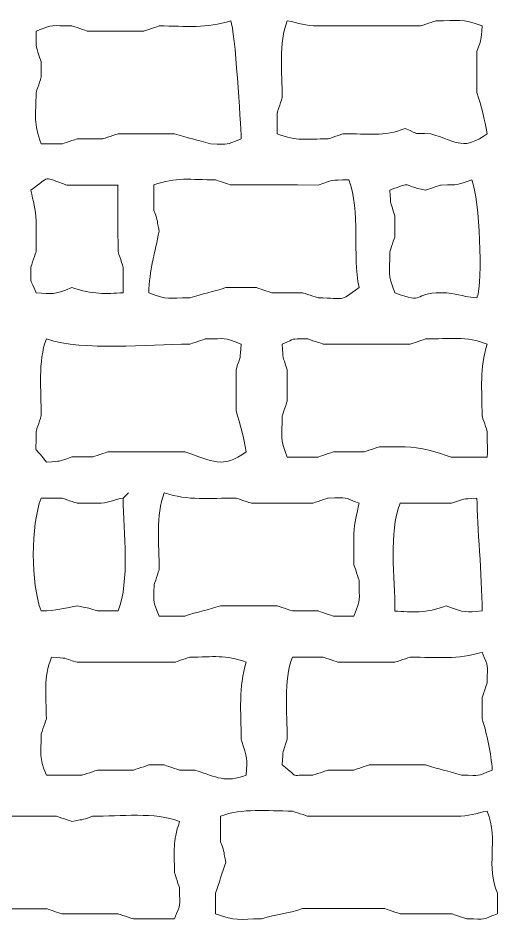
# Model space of a CAD drawing. Header units: millimetres. Extents: x -198 to 206, y -82 to 144.
# Drawn here: x 168.15 to 182.54, y -74.51 to -47.48 of the extents above; entities that cross this region are included whole.
import ezdxf

# ---------------------------------------------------------------- set-up
doc = ezdxf.new("R2010")
doc.units = ezdxf.units.MM
doc.header["$MEASUREMENT"] = 0
doc.layers.add('Ebene 1', color=7, linetype='Continuous')

msp = doc.modelspace()

# ---------------------------------------------------------------- linework, layer by layer
at = {"layer": 'Ebene 1', "color": 1, "lineweight": 18}
for points, knots in [([(174.5182, -47.5658), (173.7899, -47.8021), (173.1836, -47.7193), (172.3703, -47.7193), (172.3703, -47.7193), (172.3612, -47.7234), (171.9356, -47.8635), (171.9095, -47.8732), (171.9095, -47.8732), (171.9095, -47.8732), (170.2214, -47.8728), (170.2214, -47.8728), (170.2214, -47.8728), (170.2122, -47.8691), (169.7876, -47.7285), (169.7615, -47.7193), (169.7615, -47.7193), (169.1135, -47.7193), (169.2501, -47.6538), (168.6869, -47.8728), (168.6869, -47.8728), (168.6997, -48.4764), (168.6649, -48.2518), (168.8403, -48.7935), (168.8403, -48.7935), (168.8403, -48.7935), (168.8403, -49.2539), (168.8403, -49.2539), (168.8403, -49.2539), (168.8377, -49.2626), (168.6966, -49.6882), (168.6869, -49.7143), (168.6869, -49.7143), (168.6869, -50.41), (168.6019, -50.632), (168.8403, -51.2484), (168.8403, -51.2484), (168.8403, -51.2484), (169.4551, -51.2488), (169.4551, -51.2488), (169.4551, -51.2488), (169.4638, -51.2453), (169.8894, -51.1045), (169.9145, -51.0954), (169.9145, -51.0954), (169.9145, -51.0954), (170.6818, -51.0954), (170.6818, -51.0954), (170.6818, -51.0954), (170.6909, -51.0918), (171.1167, -50.9511), (171.1422, -50.9424), (171.1422, -50.9424), (171.1422, -50.9424), (172.2163, -50.9424), (172.2163, -50.9424), (172.2163, -50.9424), (172.2163, -50.9424), (172.3703, -50.9424), (172.3703, -50.9424), (172.3703, -50.9424), (172.3703, -50.9424), (172.8307, -50.9424), (172.8307, -50.9424), (172.8307, -50.9424), (173.2123, -51.0657), (173.5234, -51.1251), (173.9049, -51.2488), (173.9049, -51.2488), (174.5352, -51.2488), (174.3003, -51.299), (174.8262, -51.0954), (174.8262, -51.0954), (174.8149, -50.6135), (174.642, -47.8845), (174.5182, -47.5658)], [0, 0, 0, 0, 0.05, 0.05, 0.05, 0.05, 0.1, 0.1, 0.1, 0.1, 0.15, 0.15, 0.15, 0.15, 0.2, 0.2, 0.2, 0.2, 0.25, 0.25, 0.25, 0.25, 0.3, 0.3, 0.3, 0.3, 0.35, 0.35, 0.35, 0.35, 0.4, 0.4, 0.4, 0.4, 0.45, 0.45, 0.45, 0.45, 0.5, 0.5, 0.5, 0.5, 0.55, 0.55, 0.55, 0.55, 0.6, 0.6, 0.6, 0.6, 0.65, 0.65, 0.65, 0.65, 0.7, 0.7, 0.7, 0.7, 0.75, 0.75, 0.75, 0.75, 0.8, 0.8, 0.8, 0.8, 0.85, 0.85, 0.85, 0.85, 0.9, 0.9, 0.9, 0.9, 1, 1, 1, 1]), ([(181.8845, -49.7134), (181.8845, -49.7134), (181.8845, -49.2534), (181.8845, -49.2534), (181.8845, -49.2534), (181.8845, -49.2534), (181.8845, -48.946), (181.8845, -48.946), (181.8845, -48.946), (181.8845, -48.946), (181.8845, -48.4862), (181.8845, -48.4862), (181.8845, -48.4862), (182.0343, -48.0356), (182.0017, -48.2038), (182.0385, -47.7189), (182.0385, -47.7189), (181.4338, -47.4842), (181.3371, -47.5655), (180.6568, -47.5655), (180.6568, -47.5655), (180.6477, -47.569), (180.2219, -47.7092), (180.197, -47.7189), (180.197, -47.7189), (180.197, -47.7189), (178.8153, -47.7189), (178.8153, -47.7189), (178.8153, -47.7189), (178.8153, -47.7189), (177.1278, -47.7189), (177.1278, -47.7189), (177.1278, -47.7189), (176.7589, -47.7189), (176.5462, -47.6294), (176.2065, -47.5655), (176.2065, -47.5655), (175.9497, -48.2274), (176.0541, -49.1051), (176.0541, -49.8668), (176.0541, -49.8668), (176.05, -49.8755), (175.9088, -50.3016), (175.9001, -50.3272), (175.9001, -50.3272), (175.9001, -50.3272), (175.9001, -50.9411), (175.9001, -50.9411), (175.9001, -50.9411), (176.5165, -51.1809), (176.739, -51.0945), (177.4347, -51.0945), (177.4347, -51.0945), (177.4434, -51.0909), (177.869, -50.9508), (177.8951, -50.9411), (177.8951, -50.9411), (178.6204, -50.9411), (179.1012, -51.0342), (179.7366, -50.7881), (179.7366, -50.7881), (180.2261, -50.982), (179.8834, -50.9278), (180.5038, -50.9411), (180.5038, -50.9411), (181.3479, -51.2151), (181.4998, -51.4341), (182.1923, -50.9411), (182.1923, -50.9411), (182.109, -50.5032), (182.0195, -50.1282), (181.8845, -49.7134)], [0, 0, 0, 0, 0.0526316, 0.0526316, 0.0526316, 0.0526316, 0.1052632, 0.1052632, 0.1052632, 0.1052632, 0.1578947, 0.1578947, 0.1578947, 0.1578947, 0.2105263, 0.2105263, 0.2105263, 0.2105263, 0.2631579, 0.2631579, 0.2631579, 0.2631579, 0.3157895, 0.3157895, 0.3157895, 0.3157895, 0.3684211, 0.3684211, 0.3684211, 0.3684211, 0.4210526, 0.4210526, 0.4210526, 0.4210526, 0.4736842, 0.4736842, 0.4736842, 0.4736842, 0.5263158, 0.5263158, 0.5263158, 0.5263158, 0.5789474, 0.5789474, 0.5789474, 0.5789474, 0.6315789, 0.6315789, 0.6315789, 0.6315789, 0.6842105, 0.6842105, 0.6842105, 0.6842105, 0.7368421, 0.7368421, 0.7368421, 0.7368421, 0.7894737, 0.7894737, 0.7894737, 0.7894737, 0.8421053, 0.8421053, 0.8421053, 0.8421053, 0.8947368, 0.8947368, 0.8947368, 0.8947368, 1, 1, 1, 1]), ([(171.1423, -52.4758), (171.1423, -52.4758), (169.6078, -52.4758), (169.6078, -52.4758), (169.6078, -52.4758), (168.8436, -52.2283), (169.1561, -52.1858), (168.5336, -52.6293), (168.5336, -52.6293), (168.5976, -52.9695), (168.6865, -53.1818), (168.6865, -53.5501), (168.6865, -53.5501), (168.6865, -53.5501), (168.6865, -53.7029), (168.6865, -53.7029), (168.6865, -53.7029), (168.6865, -53.7029), (168.6865, -54.4703), (168.6865, -54.4703), (168.6865, -54.4703), (168.6824, -54.4795), (168.5428, -54.9055), (168.5336, -54.9312), (168.5336, -54.9312), (168.5336, -55.548), (168.507, -55.2345), (168.6865, -55.6984), (168.6865, -55.6984), (169.1863, -55.7302), (169.1893, -55.7666), (169.7608, -55.545), (169.7608, -55.545), (170.3899, -55.7486), (170.7705, -55.7318), (171.2953, -55.6984), (171.2953, -55.6984), (171.2953, -55.6984), (171.2953, -54.9312), (171.2953, -54.9312), (171.2953, -54.9312), (171.2912, -54.9219), (171.1516, -54.4964), (171.1423, -54.4703), (171.1423, -54.4703), (171.1423, -54.1183), (171.1172, -52.5219), (171.1423, -52.4758)], [0, 0, 0, 0, 0.0769231, 0.0769231, 0.0769231, 0.0769231, 0.1538462, 0.1538462, 0.1538462, 0.1538462, 0.2307692, 0.2307692, 0.2307692, 0.2307692, 0.3076923, 0.3076923, 0.3076923, 0.3076923, 0.3846154, 0.3846154, 0.3846154, 0.3846154, 0.4615385, 0.4615385, 0.4615385, 0.4615385, 0.5384615, 0.5384615, 0.5384615, 0.5384615, 0.6153846, 0.6153846, 0.6153846, 0.6153846, 0.6923077, 0.6923077, 0.6923077, 0.6923077, 0.7692308, 0.7692308, 0.7692308, 0.7692308, 0.8461538, 0.8461538, 0.8461538, 0.8461538, 1, 1, 1, 1]), ([(178.048, -52.3215), (177.4445, -52.3343), (177.6685, -52.2995), (177.1268, -52.4755), (177.1268, -52.4755), (177.1268, -52.4755), (176.5134, -52.4749), (176.5134, -52.4749), (176.5134, -52.4749), (176.5134, -52.4749), (176.3594, -52.4749), (176.3594, -52.4749), (176.3594, -52.4749), (176.3594, -52.4749), (174.5185, -52.4749), (174.5185, -52.4749), (174.5185, -52.4749), (174.5092, -52.4713), (174.0837, -52.3312), (174.0576, -52.3215), (174.0576, -52.3215), (173.3323, -52.3215), (172.8509, -52.2284), (172.2166, -52.4749), (172.2166, -52.4749), (172.2166, -52.4749), (172.2166, -53.2422), (172.2166, -53.2422), (172.2166, -53.2422), (172.351, -53.6192), (172.3025, -53.5051), (172.369, -53.856), (172.369, -53.856), (172.2524, -54.475), (172.0764, -55.0437), (172.0626, -55.6981), (172.0626, -55.6981), (172.6499, -55.9256), (172.6258, -55.8509), (173.2902, -55.8509), (173.2902, -55.8509), (173.6719, -55.7273), (173.9829, -55.6684), (174.3645, -55.5446), (174.3645, -55.5446), (174.3645, -55.5446), (175.2857, -55.5441), (175.2857, -55.5441), (175.2857, -55.5441), (175.2944, -55.5482), (175.72, -55.6883), (175.7461, -55.6981), (175.7461, -55.6981), (175.7461, -55.6981), (176.6664, -55.6981), (176.6664, -55.6981), (176.6664, -55.6981), (176.6751, -55.7012), (177.1007, -55.8418), (177.1268, -55.8509), (177.1268, -55.8509), (177.9712, -55.8509), (177.7145, -56.0003), (178.3549, -55.5446), (178.3549, -55.5446), (178.1518, -54.5773), (178.4055, -53.2427), (178.048, -52.3215)], [0, 0, 0, 0, 0.0555556, 0.0555556, 0.0555556, 0.0555556, 0.1111111, 0.1111111, 0.1111111, 0.1111111, 0.1666667, 0.1666667, 0.1666667, 0.1666667, 0.2222222, 0.2222222, 0.2222222, 0.2222222, 0.2777778, 0.2777778, 0.2777778, 0.2777778, 0.3333333, 0.3333333, 0.3333333, 0.3333333, 0.3888889, 0.3888889, 0.3888889, 0.3888889, 0.4444444, 0.4444444, 0.4444444, 0.4444444, 0.5, 0.5, 0.5, 0.5, 0.5555556, 0.5555556, 0.5555556, 0.5555556, 0.6111111, 0.6111111, 0.6111111, 0.6111111, 0.6666667, 0.6666667, 0.6666667, 0.6666667, 0.7222222, 0.7222222, 0.7222222, 0.7222222, 0.7777778, 0.7777778, 0.7777778, 0.7777778, 0.8333333, 0.8333333, 0.8333333, 0.8333333, 0.8888889, 0.8888889, 0.8888889, 0.8888889, 1, 1, 1, 1]), ([(181.7307, -52.3215), (181.1889, -52.4974), (181.413, -52.4621), (180.8093, -52.4755), (180.8093, -52.4755), (180.8006, -52.479), (180.3751, -52.6196), (180.349, -52.6289), (180.349, -52.6289), (179.5674, -52.481), (180.0104, -52.3593), (179.2748, -52.6289), (179.2748, -52.6289), (179.3167, -53.1557), (179.2696, -52.9051), (179.4288, -53.3962), (179.4288, -53.3962), (179.4288, -53.3962), (179.4288, -54.01), (179.4288, -54.01), (179.4288, -54.01), (179.4246, -54.0187), (179.2849, -54.4443), (179.2748, -54.4698), (179.2748, -54.4698), (179.2748, -55.1344), (179.2011, -55.1103), (179.4288, -55.6981), (179.4288, -55.6981), (180.3637, -56.0612), (179.9331, -55.6981), (180.8093, -55.6981), (180.8093, -55.6981), (181.329, -55.6981), (181.328, -55.8086), (181.8845, -55.8509), (181.8845, -55.8509), (182.0662, -55.3537), (181.9644, -52.924), (181.7307, -52.3215)], [0, 0, 0, 0, 0.0909091, 0.0909091, 0.0909091, 0.0909091, 0.1818182, 0.1818182, 0.1818182, 0.1818182, 0.2727273, 0.2727273, 0.2727273, 0.2727273, 0.3636364, 0.3636364, 0.3636364, 0.3636364, 0.4545455, 0.4545455, 0.4545455, 0.4545455, 0.5454545, 0.5454545, 0.5454545, 0.5454545, 0.6363636, 0.6363636, 0.6363636, 0.6363636, 0.7272727, 0.7272727, 0.7272727, 0.7272727, 0.8181818, 0.8181818, 0.8181818, 0.8181818, 1, 1, 1, 1]), ([(174.6731, -59.2271), (174.6731, -59.2271), (174.6731, -58.7672), (174.6731, -58.7672), (174.6731, -58.7672), (174.6731, -58.7672), (174.6731, -58.4604), (174.6731, -58.4604), (174.6731, -58.4604), (174.6731, -58.4604), (174.6731, -58), (174.6731, -58), (174.6731, -58), (174.822, -57.5493), (174.7892, -57.7175), (174.8261, -57.2326), (174.8261, -57.2326), (174.2623, -57.0137), (174.4005, -57.0792), (173.7519, -57.0787), (173.7519, -57.0787), (173.7432, -57.0827), (173.3176, -57.2229), (173.2915, -57.2326), (173.2915, -57.2326), (171.9978, -57.2321), (170.1415, -57.4506), (168.9952, -57.0792), (168.9952, -57.0792), (168.7374, -57.741), (168.8416, -58.6188), (168.8416, -59.3811), (168.8416, -59.3811), (168.8376, -59.3897), (168.6965, -59.8154), (168.6878, -59.8409), (168.6878, -59.8409), (168.7056, -60.6655), (168.5737, -60.1718), (168.9952, -60.7622), (168.9952, -60.7622), (169.522, -60.7208), (169.2708, -60.7677), (169.7613, -60.6082), (169.7613, -60.6082), (169.7613, -60.6082), (170.3763, -60.6082), (170.3763, -60.6082), (170.3763, -60.6082), (170.385, -60.6046), (170.8106, -60.464), (170.8367, -60.4547), (170.8367, -60.4547), (170.8367, -60.4547), (171.7568, -60.4547), (171.7568, -60.4547), (171.7568, -60.4547), (171.7568, -60.4547), (172.6782, -60.4547), (172.6782, -60.4547), (172.6782, -60.4547), (172.6782, -60.4547), (173.1385, -60.4547), (173.1385, -60.4547), (173.1385, -60.4547), (173.9907, -60.7309), (174.2465, -60.977), (174.98, -60.4547), (174.98, -60.4547), (174.8971, -60.0169), (174.8071, -59.642), (174.6731, -59.2276), (174.6731, -59.2276), (174.6731, -59.2276), (174.6731, -59.2271), (174.6731, -59.2271)], [0, 0, 0, 0, 0.05, 0.05, 0.05, 0.05, 0.1, 0.1, 0.1, 0.1, 0.15, 0.15, 0.15, 0.15, 0.2, 0.2, 0.2, 0.2, 0.25, 0.25, 0.25, 0.25, 0.3, 0.3, 0.3, 0.3, 0.35, 0.35, 0.35, 0.35, 0.4, 0.4, 0.4, 0.4, 0.45, 0.45, 0.45, 0.45, 0.5, 0.5, 0.5, 0.5, 0.55, 0.55, 0.55, 0.55, 0.6, 0.6, 0.6, 0.6, 0.65, 0.65, 0.65, 0.65, 0.7, 0.7, 0.7, 0.7, 0.75, 0.75, 0.75, 0.75, 0.8, 0.8, 0.8, 0.8, 0.85, 0.85, 0.85, 0.85, 0.9, 0.9, 0.9, 0.9, 1, 1, 1, 1]), ([(182.1912, -59.8421), (182.1871, -59.8324), (182.0465, -59.4068), (182.0372, -59.3817), (182.0372, -59.3817), (182.0372, -58.5678), (181.9544, -57.9617), (182.1912, -57.2328), (182.1912, -57.2328), (181.5558, -56.9861), (181.075, -57.0798), (180.3487, -57.0798), (180.3487, -57.0798), (180.34, -57.0829), (179.9154, -57.2235), (179.8893, -57.2328), (179.8893, -57.2328), (179.8893, -57.2328), (178.0468, -57.2328), (178.0468, -57.2328), (178.0468, -57.2328), (178.0468, -57.2328), (177.2795, -57.2328), (177.2795, -57.2328), (177.2795, -57.2328), (177.2708, -57.2296), (176.8452, -57.0885), (176.8201, -57.0798), (176.8201, -57.0798), (176.2027, -57.0798), (176.5163, -57.0527), (176.0529, -57.2328), (176.0529, -57.2328), (176.0938, -57.7602), (176.0467, -57.5095), (176.2057, -58), (176.2057, -58), (176.2057, -58), (176.2057, -58.9207), (176.2057, -58.9207), (176.2057, -58.9207), (176.2027, -58.9305), (176.062, -59.3556), (176.0529, -59.3817), (176.0529, -59.3817), (176.0529, -60.0456), (175.9782, -60.0216), (176.2057, -60.6088), (176.2057, -60.6088), (176.2057, -60.6088), (177.1271, -60.6088), (177.1271, -60.6088), (177.1271, -60.6088), (177.1358, -60.6052), (177.5613, -60.4651), (177.5874, -60.4554), (177.5874, -60.4554), (177.5874, -60.4554), (178.5076, -60.4554), (178.5076, -60.4554), (178.5076, -60.4554), (178.5163, -60.4512), (178.9419, -60.3116), (178.968, -60.3019), (178.968, -60.3019), (178.968, -60.3019), (179.7353, -60.3019), (179.7353, -60.3019), (179.7353, -60.3019), (180.1681, -60.3019), (180.7257, -60.4825), (181.116, -60.6088), (181.116, -60.6088), (181.116, -60.6088), (182.1912, -60.6088), (182.1912, -60.6088), (182.1912, -60.6088), (182.2142, -60.26), (182.1805, -60.2758), (182.1912, -59.8421)], [0, 0, 0, 0, 0.047619, 0.047619, 0.047619, 0.047619, 0.0952381, 0.0952381, 0.0952381, 0.0952381, 0.1428571, 0.1428571, 0.1428571, 0.1428571, 0.1904762, 0.1904762, 0.1904762, 0.1904762, 0.2380952, 0.2380952, 0.2380952, 0.2380952, 0.2857143, 0.2857143, 0.2857143, 0.2857143, 0.3333333, 0.3333333, 0.3333333, 0.3333333, 0.3809524, 0.3809524, 0.3809524, 0.3809524, 0.4285714, 0.4285714, 0.4285714, 0.4285714, 0.4761905, 0.4761905, 0.4761905, 0.4761905, 0.5238095, 0.5238095, 0.5238095, 0.5238095, 0.5714286, 0.5714286, 0.5714286, 0.5714286, 0.6190476, 0.6190476, 0.6190476, 0.6190476, 0.6666667, 0.6666667, 0.6666667, 0.6666667, 0.7142857, 0.7142857, 0.7142857, 0.7142857, 0.7619048, 0.7619048, 0.7619048, 0.7619048, 0.8095238, 0.8095238, 0.8095238, 0.8095238, 0.8571429, 0.8571429, 0.8571429, 0.8571429, 0.9047619, 0.9047619, 0.9047619, 0.9047619, 1, 1, 1, 1]), ([(171.2963, -61.8357), (170.9187, -61.9088), (170.8538, -61.9891), (170.529, -61.9891), (170.529, -61.9891), (170.529, -61.9891), (169.9146, -61.9891), (169.9146, -61.9891), (169.9146, -61.9891), (169.9053, -61.9856), (169.4798, -61.8454), (169.4548, -61.8357), (169.4548, -61.8357), (169.4548, -61.8357), (168.8405, -61.8357), (168.8405, -61.8357), (168.8405, -61.8357), (168.5248, -62.649), (168.5248, -64.399), (168.8405, -65.2117), (168.8405, -65.2117), (169.3192, -65.2005), (169.4829, -65.1401), (169.9146, -65.0583), (169.9146, -65.0583), (170.2441, -65.1279), (170.1781, -65.0956), (170.529, -65.2117), (170.529, -65.2117), (170.529, -65.2117), (171.1423, -65.2123), (171.1423, -65.2123), (171.1423, -65.2123), (171.5029, -64.2839), (171.2963, -62.8874), (171.2963, -61.8357), (171.2963, -61.8357), (171.2963, -61.8357), (171.4491, -61.6823), (171.4491, -61.6823)], [0, 0, 0, 0, 0.0909091, 0.0909091, 0.0909091, 0.0909091, 0.1818182, 0.1818182, 0.1818182, 0.1818182, 0.2727273, 0.2727273, 0.2727273, 0.2727273, 0.3636364, 0.3636364, 0.3636364, 0.3636364, 0.4545455, 0.4545455, 0.4545455, 0.4545455, 0.5454545, 0.5454545, 0.5454545, 0.5454545, 0.6363636, 0.6363636, 0.6363636, 0.6363636, 0.7272727, 0.7272727, 0.7272727, 0.7272727, 0.8181818, 0.8181818, 0.8181818, 0.8181818, 1, 1, 1, 1]), ([(178.3558, -61.9895), (177.8315, -61.7859), (178.0662, -61.8361), (177.4345, -61.8361), (177.4345, -61.8361), (177.4258, -61.8396), (177.0002, -61.9804), (176.9751, -61.9895), (176.9751, -61.9895), (176.9751, -61.9895), (176.5143, -61.9895), (176.5143, -61.9895), (176.5143, -61.9895), (176.5143, -61.9895), (175.1326, -61.9895), (175.1326, -61.9895), (175.1326, -61.9895), (175.1239, -61.9859), (174.6983, -61.8452), (174.6732, -61.8361), (174.6732, -61.8361), (173.8589, -61.8361), (173.2532, -61.9189), (172.5243, -61.6826), (172.5243, -61.6826), (172.2675, -62.3445), (172.3713, -63.2223), (172.3713, -63.9844), (172.3713, -63.9844), (172.3673, -63.9937), (172.2266, -64.4193), (172.2174, -64.4454), (172.2174, -64.4454), (172.2174, -65.0756), (172.1673, -64.8408), (172.3713, -65.3661), (172.3713, -65.3661), (172.3713, -65.3661), (173.1387, -65.3661), (173.1387, -65.3661), (173.1387, -65.3661), (173.5203, -65.2419), (173.8308, -65.1824), (174.2124, -65.0587), (174.2124, -65.0587), (174.2124, -65.0587), (174.6732, -65.0587), (174.6732, -65.0587), (174.6732, -65.0587), (174.6732, -65.0587), (174.8262, -65.0587), (174.8262, -65.0587), (174.8262, -65.0587), (174.8262, -65.0587), (175.9009, -65.0587), (175.9009, -65.0587), (175.9009, -65.0587), (175.9101, -65.0622), (176.3356, -65.203), (176.3607, -65.2121), (176.3607, -65.2121), (176.3607, -65.2121), (177.1281, -65.2121), (177.1281, -65.2121), (177.1281, -65.2121), (177.1368, -65.2158), (177.5623, -65.3564), (177.5884, -65.3661), (177.5884, -65.3661), (177.5884, -65.3661), (178.2028, -65.3661), (178.2028, -65.3661), (178.2028, -65.3661), (178.4207, -64.8024), (178.3558, -64.94), (178.3558, -64.2914), (178.3558, -64.2914), (178.3516, -64.2823), (178.2119, -63.8565), (178.2028, -63.8316), (178.2028, -63.8316), (178.2028, -63.8316), (178.2018, -62.9108), (178.2018, -62.9108), (178.2018, -62.9108), (178.2028, -62.5425), (178.2918, -62.3297), (178.3558, -61.9895)], [0, 0, 0, 0, 0.0434783, 0.0434783, 0.0434783, 0.0434783, 0.0869565, 0.0869565, 0.0869565, 0.0869565, 0.1304348, 0.1304348, 0.1304348, 0.1304348, 0.173913, 0.173913, 0.173913, 0.173913, 0.2173913, 0.2173913, 0.2173913, 0.2173913, 0.2608696, 0.2608696, 0.2608696, 0.2608696, 0.3043478, 0.3043478, 0.3043478, 0.3043478, 0.3478261, 0.3478261, 0.3478261, 0.3478261, 0.3913043, 0.3913043, 0.3913043, 0.3913043, 0.4347826, 0.4347826, 0.4347826, 0.4347826, 0.4782609, 0.4782609, 0.4782609, 0.4782609, 0.5217391, 0.5217391, 0.5217391, 0.5217391, 0.5652174, 0.5652174, 0.5652174, 0.5652174, 0.6086957, 0.6086957, 0.6086957, 0.6086957, 0.6521739, 0.6521739, 0.6521739, 0.6521739, 0.6956522, 0.6956522, 0.6956522, 0.6956522, 0.7391304, 0.7391304, 0.7391304, 0.7391304, 0.7826087, 0.7826087, 0.7826087, 0.7826087, 0.826087, 0.826087, 0.826087, 0.826087, 0.8695652, 0.8695652, 0.8695652, 0.8695652, 0.9130435, 0.9130435, 0.9130435, 0.9130435, 1, 1, 1, 1]), ([(181.8845, -61.8371), (181.3582, -61.8786), (181.6077, -61.8315), (181.1172, -61.9905), (181.1172, -61.9905), (181.1172, -61.9905), (179.5826, -61.9911), (179.5826, -61.9911), (179.5826, -61.9911), (179.2368, -62.8811), (179.4297, -64.2029), (179.4297, -65.2137), (179.4297, -65.2137), (179.9115, -65.2445), (180.3811, -65.2864), (180.9642, -65.0603), (180.9642, -65.0603), (181.5356, -65.2817), (181.5377, -65.2449), (182.0385, -65.2132), (182.0385, -65.2132), (182.0385, -64.1329), (181.8845, -62.6883), (181.8845, -61.8371)], [0, 0, 0, 0, 0.1428571, 0.1428571, 0.1428571, 0.1428571, 0.2857143, 0.2857143, 0.2857143, 0.2857143, 0.4285714, 0.4285714, 0.4285714, 0.4285714, 0.5714286, 0.5714286, 0.5714286, 0.5714286, 0.7142857, 0.7142857, 0.7142857, 0.7142857, 1, 1, 1, 1]), ([(182.0373, -68.4346), (182.0373, -68.4346), (182.0373, -67.8213), (182.0373, -67.8213), (182.0373, -67.8213), (182.0404, -67.8116), (182.181, -67.386), (182.1903, -67.3603), (182.1903, -67.3603), (182.1903, -66.7297), (182.2409, -66.9649), (182.0373, -66.4401), (182.0373, -66.4401), (181.3078, -66.6759), (180.7028, -66.5931), (179.8884, -66.5931), (179.8884, -66.5931), (179.8792, -66.5972), (179.4536, -66.7378), (179.4285, -66.7471), (179.4285, -66.7471), (179.4285, -66.7471), (177.7404, -66.7465), (177.7404, -66.7465), (177.7404, -66.7465), (177.7313, -66.7429), (177.3057, -66.6028), (177.2796, -66.5931), (177.2796, -66.5931), (177.2796, -66.5931), (176.3593, -66.5931), (176.3593, -66.5931), (176.3593, -66.5931), (176.0877, -67.2933), (176.2059, -68.2453), (176.2059, -69.0484), (176.2059, -69.0484), (176.0571, -69.4991), (176.0897, -69.3307), (176.0519, -69.8162), (176.0519, -69.8162), (176.6432, -70.2367), (176.1486, -70.1052), (176.9732, -70.1231), (176.9732, -70.1231), (176.9819, -70.1195), (177.4075, -69.9789), (177.4336, -69.9697), (177.4336, -69.9697), (177.4336, -69.9697), (178.2008, -69.9697), (178.2008, -69.9697), (178.2008, -69.9697), (178.2101, -69.9655), (178.6356, -69.8255), (178.6612, -69.8162), (178.6612, -69.8162), (178.6612, -69.8162), (179.7355, -69.8162), (179.7355, -69.8162), (179.7355, -69.8162), (179.7355, -69.8162), (179.8884, -69.8162), (179.8884, -69.8162), (179.8884, -69.8162), (179.8884, -69.8162), (180.3488, -69.8162), (180.3488, -69.8162), (180.3488, -69.8162), (180.7303, -69.9394), (181.0413, -69.9993), (181.424, -70.1231), (181.424, -70.1231), (182.0542, -70.1231), (181.8194, -70.1727), (182.3442, -69.9697), (182.3442, -69.9697), (182.3069, -69.4894), (182.179, -68.8714), (182.0373, -68.4346)], [0, 0, 0, 0, 0.047619, 0.047619, 0.047619, 0.047619, 0.0952381, 0.0952381, 0.0952381, 0.0952381, 0.1428571, 0.1428571, 0.1428571, 0.1428571, 0.1904762, 0.1904762, 0.1904762, 0.1904762, 0.2380952, 0.2380952, 0.2380952, 0.2380952, 0.2857143, 0.2857143, 0.2857143, 0.2857143, 0.3333333, 0.3333333, 0.3333333, 0.3333333, 0.3809524, 0.3809524, 0.3809524, 0.3809524, 0.4285714, 0.4285714, 0.4285714, 0.4285714, 0.4761905, 0.4761905, 0.4761905, 0.4761905, 0.5238095, 0.5238095, 0.5238095, 0.5238095, 0.5714286, 0.5714286, 0.5714286, 0.5714286, 0.6190476, 0.6190476, 0.6190476, 0.6190476, 0.6666667, 0.6666667, 0.6666667, 0.6666667, 0.7142857, 0.7142857, 0.7142857, 0.7142857, 0.7619048, 0.7619048, 0.7619048, 0.7619048, 0.8095238, 0.8095238, 0.8095238, 0.8095238, 0.8571429, 0.8571429, 0.8571429, 0.8571429, 0.9047619, 0.9047619, 0.9047619, 0.9047619, 1, 1, 1, 1]), ([(174.825, -69.0496), (174.825, -68.2147), (174.738, -67.4884), (174.9789, -66.7471), (174.9789, -66.7471), (174.3513, -66.5042), (174.0019, -66.5937), (173.2904, -66.5937), (173.2904, -66.5937), (173.2812, -66.5973), (172.8556, -66.738), (172.83, -66.7477), (172.83, -66.7477), (172.83, -66.7477), (171.1425, -66.7477), (171.1425, -66.7477), (171.1425, -66.7477), (171.1425, -66.7477), (170.3751, -66.7471), (170.3751, -66.7471), (170.3751, -66.7471), (170.3751, -66.7471), (169.9143, -66.7477), (169.9143, -66.7477), (169.9143, -66.7477), (169.4641, -66.5983), (169.632, -66.631), (169.147, -66.5937), (169.147, -66.5937), (168.9005, -67.2289), (168.9946, -67.7093), (168.9946, -68.4356), (168.9946, -68.4356), (168.9905, -68.4443), (168.8493, -68.8699), (168.8406, -68.8956), (168.8406, -68.8956), (168.8406, -69.5605), (168.7653, -69.536), (168.9946, -70.1237), (168.9946, -70.1237), (168.9946, -70.1237), (170.0683, -70.1237), (170.0683, -70.1237), (170.0683, -70.1237), (170.0774, -70.1201), (170.503, -69.979), (170.5281, -69.9703), (170.5281, -69.9703), (170.5281, -69.9703), (171.6028, -69.9703), (171.6028, -69.9703), (171.6028, -69.9703), (171.6121, -69.9667), (172.0377, -69.826), (172.0628, -69.8163), (172.0628, -69.8163), (172.0628, -69.8163), (172.5232, -69.8168), (172.5232, -69.8168), (172.5232, -69.8168), (172.5323, -69.8204), (172.9579, -69.9606), (172.9835, -69.9703), (172.9835, -69.9703), (172.9835, -69.9703), (173.4443, -69.9703), (173.4443, -69.9703), (173.4443, -69.9703), (174.1124, -70.1872), (174.3451, -70.356), (174.9789, -70.1237), (174.9789, -70.1237), (175.0117, -69.601), (175.0189, -69.648), (174.825, -69.0496)], [0, 0, 0, 0, 0.05, 0.05, 0.05, 0.05, 0.1, 0.1, 0.1, 0.1, 0.15, 0.15, 0.15, 0.15, 0.2, 0.2, 0.2, 0.2, 0.25, 0.25, 0.25, 0.25, 0.3, 0.3, 0.3, 0.3, 0.35, 0.35, 0.35, 0.35, 0.4, 0.4, 0.4, 0.4, 0.45, 0.45, 0.45, 0.45, 0.5, 0.5, 0.5, 0.5, 0.55, 0.55, 0.55, 0.55, 0.6, 0.6, 0.6, 0.6, 0.65, 0.65, 0.65, 0.65, 0.7, 0.7, 0.7, 0.7, 0.75, 0.75, 0.75, 0.75, 0.8, 0.8, 0.8, 0.8, 0.85, 0.85, 0.85, 0.85, 0.9, 0.9, 0.9, 0.9, 1, 1, 1, 1]), ([(172.9837, -71.5053), (172.2455, -71.2182), (171.2195, -71.3517), (170.3748, -71.3517), (170.3748, -71.3517), (169.9974, -71.4873), (170.1114, -71.4377), (169.7605, -71.5053), (169.7605, -71.5053), (169.7518, -71.5017), (169.3262, -71.361), (169.3001, -71.3517), (169.3001, -71.3517), (169.3001, -71.3517), (166.5374, -71.3517), (166.5374, -71.3517), (166.5374, -71.3517), (166.5287, -71.3477), (166.1031, -71.2075), (166.077, -71.1983), (166.077, -71.1983), (165.2249, -71.1977), (165.3538, -71.0366), (164.6964, -71.5053), (164.6964, -71.5053), (164.7384, -72.0321), (164.6913, -71.7819), (164.8503, -72.2725), (164.8503, -72.2725), (164.8503, -72.2725), (164.8503, -72.7324), (164.8503, -72.7324), (164.8503, -72.7324), (164.8503, -73.3743), (164.5972, -73.558), (164.5425, -74.267), (164.5425, -74.267), (165.1701, -74.5104), (165.5205, -74.4209), (166.231, -74.4209), (166.231, -74.4209), (166.2397, -74.4173), (166.6653, -74.2767), (166.6914, -74.267), (166.6914, -74.267), (166.6914, -74.267), (167.3048, -74.2675), (167.3048, -74.2675), (167.3048, -74.2675), (167.3139, -74.2639), (167.7405, -74.1233), (167.7656, -74.1146), (167.7656, -74.1146), (167.7656, -74.1146), (168.9933, -74.1146), (168.9933, -74.1146), (168.9933, -74.1146), (169.0024, -74.1176), (169.428, -74.2583), (169.4541, -74.267), (169.4541, -74.267), (169.4541, -74.267), (171.1422, -74.267), (171.1422, -74.267), (171.1422, -74.267), (171.1513, -74.2706), (171.577, -74.4117), (171.602, -74.4209), (171.602, -74.4209), (171.602, -74.4209), (172.8297, -74.4204), (172.8297, -74.4204), (172.8297, -74.4204), (173.0339, -73.896), (172.9837, -74.1309), (172.9837, -73.5002), (172.9837, -73.5002), (172.9796, -73.4909), (172.839, -73.0653), (172.8297, -73.0398), (172.8297, -73.0398), (172.8297, -72.3166), (172.7688, -72.1666), (172.9837, -71.5053)], [0, 0, 0, 0, 0.0454545, 0.0454545, 0.0454545, 0.0454545, 0.0909091, 0.0909091, 0.0909091, 0.0909091, 0.1363636, 0.1363636, 0.1363636, 0.1363636, 0.1818182, 0.1818182, 0.1818182, 0.1818182, 0.2272727, 0.2272727, 0.2272727, 0.2272727, 0.2727273, 0.2727273, 0.2727273, 0.2727273, 0.3181818, 0.3181818, 0.3181818, 0.3181818, 0.3636364, 0.3636364, 0.3636364, 0.3636364, 0.4090909, 0.4090909, 0.4090909, 0.4090909, 0.4545455, 0.4545455, 0.4545455, 0.4545455, 0.5, 0.5, 0.5, 0.5, 0.5454545, 0.5454545, 0.5454545, 0.5454545, 0.5909091, 0.5909091, 0.5909091, 0.5909091, 0.6363636, 0.6363636, 0.6363636, 0.6363636, 0.6818182, 0.6818182, 0.6818182, 0.6818182, 0.7272727, 0.7272727, 0.7272727, 0.7272727, 0.7727273, 0.7727273, 0.7727273, 0.7727273, 0.8181818, 0.8181818, 0.8181818, 0.8181818, 0.8636364, 0.8636364, 0.8636364, 0.8636364, 0.9090909, 0.9090909, 0.9090909, 0.9090909, 1, 1, 1, 1]), ([(182.1912, -71.197), (181.8514, -71.2615), (181.6387, -71.3504), (181.2699, -71.351), (181.2699, -71.351), (181.2699, -71.351), (178.968, -71.351), (178.968, -71.351), (178.968, -71.351), (178.968, -71.351), (176.8201, -71.3504), (176.8201, -71.3504), (176.8201, -71.3504), (176.811, -71.3469), (176.3854, -71.2067), (176.3597, -71.197), (176.3597, -71.197), (175.6043, -71.197), (174.859, -71.0993), (174.2114, -71.351), (174.2114, -71.351), (174.2114, -71.351), (174.2114, -72.1183), (174.2114, -72.1183), (174.2114, -72.1183), (174.3474, -72.4948), (174.2972, -72.3806), (174.3642, -72.7315), (174.3642, -72.7315), (174.2584, -73.0391), (174.1638, -73.3449), (174.0578, -73.6523), (174.0578, -73.6523), (174.0578, -73.6523), (174.0578, -74.2662), (174.0578, -74.2662), (174.0578, -74.2662), (174.6621, -74.501), (174.7592, -74.4196), (175.4395, -74.4196), (175.4395, -74.4196), (175.9157, -74.2652), (176.1899, -74.2672), (176.6661, -74.1127), (176.6661, -74.1127), (176.6661, -74.1127), (177.2805, -74.1127), (177.2805, -74.1127), (177.2805, -74.1127), (177.2805, -74.1127), (179.122, -74.1127), (179.122, -74.1127), (179.122, -74.1127), (179.1312, -74.1169), (179.5568, -74.2565), (179.5823, -74.2662), (179.5823, -74.2662), (179.5823, -74.2662), (181.117, -74.2662), (181.117, -74.2662), (181.117, -74.2662), (181.1262, -74.2697), (181.5517, -74.4105), (181.5778, -74.4202), (181.5778, -74.4202), (182.208, -74.4196), (181.9732, -74.4698), (182.4981, -74.2662), (182.4981, -74.2662), (182.4981, -74.2662), (182.4981, -73.6523), (182.4981, -73.6523), (182.4981, -73.6523), (182.1343, -72.8528), (182.5421, -72.1014), (182.1912, -71.197)], [0, 0, 0, 0, 0.05, 0.05, 0.05, 0.05, 0.1, 0.1, 0.1, 0.1, 0.15, 0.15, 0.15, 0.15, 0.2, 0.2, 0.2, 0.2, 0.25, 0.25, 0.25, 0.25, 0.3, 0.3, 0.3, 0.3, 0.35, 0.35, 0.35, 0.35, 0.4, 0.4, 0.4, 0.4, 0.45, 0.45, 0.45, 0.45, 0.5, 0.5, 0.5, 0.5, 0.55, 0.55, 0.55, 0.55, 0.6, 0.6, 0.6, 0.6, 0.65, 0.65, 0.65, 0.65, 0.7, 0.7, 0.7, 0.7, 0.75, 0.75, 0.75, 0.75, 0.8, 0.8, 0.8, 0.8, 0.85, 0.85, 0.85, 0.85, 0.9, 0.9, 0.9, 0.9, 1, 1, 1, 1])]:
    msp.add_open_spline(points, degree=3, knots=knots, dxfattribs=at)

doc.saveas('drawing.dxf')
